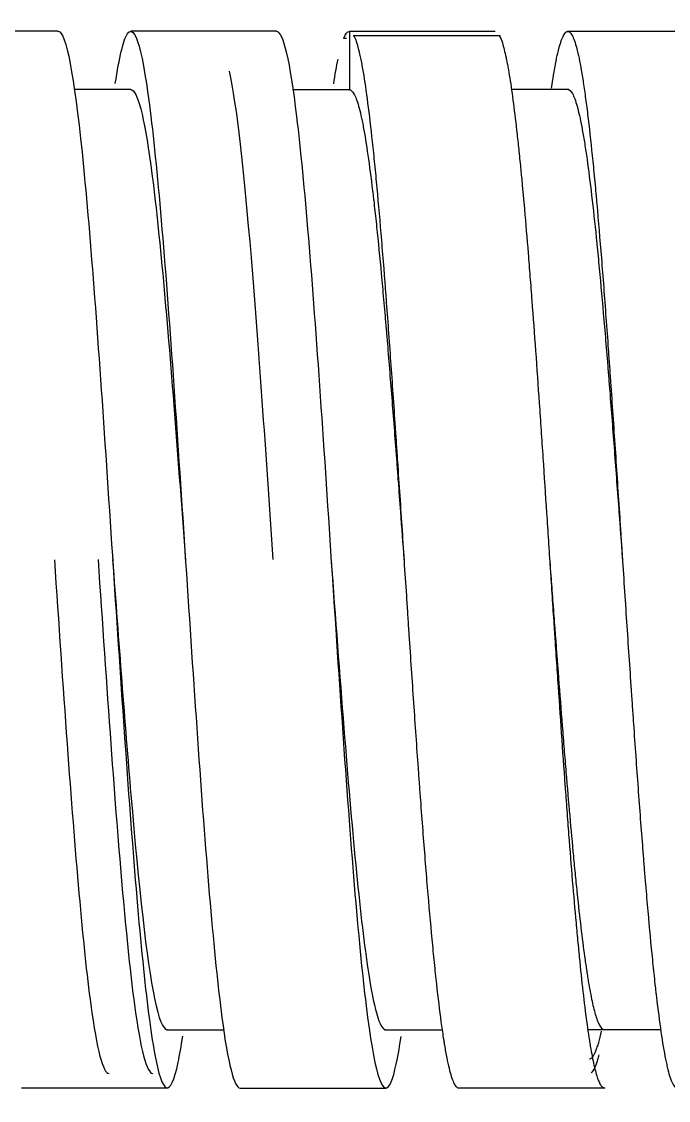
# Model space of a CAD drawing. Extents: x 1425 to 2779, y 0 to 992.
# Drawn here: x 1762.79 to 1771.67, y 749.79 to 764.59 of the extents above; entities that cross this region are included whole.
import ezdxf

# ---------------------------------------------------------------- set-up
doc = ezdxf.new("R2010")
doc.units = 0
doc.header["$LTSCALE"] = 10
doc.header["$MEASUREMENT"] = 0
doc.layers.add('1', color=7, linetype='CONTINUOUS')

msp = doc.modelspace()

# ---------------------------------------------------------------- linework, layer by layer
at = {"layer": '1', "color": 7, "linetype": 'Continuous', "lineweight": -3}
msp.add_line((1767.292, 763.659), (1766.51, 763.659), dxfattribs=at)
for points, knots in [([(1764.078, 763.745), (1764.133, 764.103), (1764.296, 764.799), (1764.567, 763.78), (1764.892, 759.632), (1765.217, 754.406), (1765.517, 750.734), (1765.709, 749.967), (1765.792, 749.964)], [0, 0, 0, 0, 0.095431, 0.285053, 0.474675, 0.664297, 0.853919, 1, 1, 1, 1]), ([(1763.291, 764.462), (1763.3, 764.462), (1763.416, 764.419), (1763.642, 763.032), (1763.967, 758.437), (1764.292, 753.296), (1764.617, 749.901), (1764.855, 749.8), (1764.984, 750.538), (1765.005, 750.678)], [0, 0, 0, 0, 0.014957, 0.204527, 0.394097, 0.583668, 0.773238, 0.962808, 1, 1, 1, 1]), ([(1766.29, 764.461), (1766.383, 764.461), (1766.583, 763.573), (1766.892, 759.632), (1767.217, 754.406), (1767.542, 750.43), (1767.804, 749.66), (1767.958, 750.372), (1768.004, 750.673)], [0, 0, 0, 0, 0.161173, 0.350813, 0.540452, 0.730091, 0.919731, 1, 1, 1, 1]), ([(1770.069, 763.683), (1770.087, 763.807), (1770.105, 763.917), (1770.133, 764.067), (1770.143, 764.117), (1770.164, 764.208), (1770.175, 764.248), (1770.191, 764.3), (1770.196, 764.316), (1770.207, 764.346), (1770.212, 764.36), (1770.228, 764.397), (1770.238, 764.416), (1770.27, 764.458), (1770.29, 764.466), (1770.322, 764.446), (1770.332, 764.435), (1770.348, 764.409), (1770.353, 764.4), (1770.361, 764.383), (1770.364, 764.377), (1770.369, 764.365), (1770.372, 764.358), (1770.395, 764.297), (1770.416, 764.223), (1770.458, 764.033), (1770.479, 763.918), (1770.505, 763.749), (1770.511, 763.714), (1770.521, 763.641), (1770.526, 763.603), (1770.542, 763.487), (1770.553, 763.405), (1770.584, 763.147), (1770.605, 762.959), (1770.636, 762.653), (1770.647, 762.546), (1770.663, 762.381), (1770.67, 762.297), (1770.678, 762.21), (1770.684, 762.151), (1770.686, 762.122), (1770.71, 761.856), (1770.731, 761.607), (1770.773, 761.087), (1770.794, 760.815), (1770.825, 760.39), (1770.836, 760.246), (1770.851, 760.024), (1770.857, 759.95), (1770.867, 759.801), (1770.873, 759.727), (1770.899, 759.351), (1770.92, 759.046), (1770.961, 758.426), (1770.982, 758.111), (1771.006, 757.751), (1771.009, 757.711), (1771.014, 757.631), (1771.022, 757.511), (1771.04, 757.231), (1771.056, 756.993), (1771.087, 756.518), (1771.108, 756.204), (1771.14, 755.735), (1771.15, 755.58), (1771.166, 755.347), (1771.171, 755.269), (1771.182, 755.116), (1771.187, 755.039), (1771.213, 754.66), (1771.234, 754.365), (1771.276, 753.793), (1771.297, 753.515), (1771.321, 753.213), (1771.323, 753.18), (1771.329, 753.113), (1771.331, 753.08), (1771.339, 752.982), (1771.344, 752.917), (1771.36, 752.725), (1771.371, 752.601), (1771.402, 752.241), (1771.423, 752.016), (1771.454, 751.7), (1771.465, 751.598), (1771.481, 751.451), (1771.486, 751.403), (1771.494, 751.332), (1771.496, 751.308), (1771.502, 751.262), (1771.504, 751.24), (1771.528, 751.038), (1771.549, 750.877), (1771.591, 750.592), (1771.611, 750.467), (1771.638, 750.336), (1771.643, 750.311), (1771.651, 750.275), (1771.654, 750.263), (1771.659, 750.241), (1771.661, 750.23), (1771.675, 750.177), (1771.685, 750.14), (1771.717, 750.046), (1771.737, 750.004), (1771.769, 749.972), (1771.779, 749.966), (1771.79, 749.965), (1771.791, 749.965), (1771.791, 749.965)], [0, 0, 0, 0, 0.031471, 0.031471, 0.049726, 0.049726, 0.067981, 0.067981, 0.077108, 0.077108, 0.086236, 0.086236, 0.104491, 0.104491, 0.141, 0.141, 0.159255, 0.159255, 0.168383, 0.168383, 0.172946, 0.172946, 0.17751, 0.17751, 0.21402, 0.21402, 0.250529, 0.250529, 0.259657, 0.259657, 0.268784, 0.268784, 0.287039, 0.287039, 0.323549, 0.323549, 0.341804, 0.341804, 0.350931, 0.355495, 0.355495, 0.360058, 0.360058, 0.396568, 0.396568, 0.433078, 0.433078, 0.451333, 0.451333, 0.46046, 0.46046, 0.469588, 0.469588, 0.506097, 0.506097, 0.542607, 0.542607, 0.547171, 0.547171, 0.551734, 0.560862, 0.579117, 0.579117, 0.615626, 0.615626, 0.633881, 0.633881, 0.643009, 0.643009, 0.652136, 0.652136, 0.688646, 0.688646, 0.725155, 0.725155, 0.729719, 0.729719, 0.734283, 0.734283, 0.74341, 0.74341, 0.761665, 0.761665, 0.798175, 0.798175, 0.816429, 0.816429, 0.825557, 0.825557, 0.830121, 0.830121, 0.834684, 0.834684, 0.871194, 0.871194, 0.907704, 0.907704, 0.916831, 0.916831, 0.921395, 0.921395, 0.925959, 0.925959, 0.944213, 0.944213, 0.980723, 0.980723, 0.998978, 0.998978, 1, 1, 1, 1]), ([(1767.355, 764.397), (1767.376, 764.356), (1767.397, 764.295), (1767.428, 764.171), (1767.438, 764.124), (1767.452, 764.059), (1767.454, 764.046), (1767.46, 764.018), (1767.467, 763.976), (1767.475, 763.932), (1767.502, 763.777), (1767.522, 763.635), (1767.564, 763.316), (1767.585, 763.139), (1767.611, 762.894), (1767.617, 762.844), (1767.627, 762.742), (1767.633, 762.69), (1767.648, 762.532), (1767.659, 762.423), (1767.69, 762.085), (1767.711, 761.846), (1767.742, 761.466), (1767.753, 761.336), (1767.769, 761.135), (1767.774, 761.068), (1767.785, 760.93), (1767.79, 760.861), (1767.816, 760.513), (1767.837, 760.227), (1767.879, 759.639), (1767.9, 759.337), (1767.926, 758.951), (1767.931, 758.873), (1767.939, 758.755), (1767.942, 758.716), (1767.947, 758.637), (1767.96, 758.441), (1767.984, 758.087), (1768.005, 757.771), (1768.026, 757.455), (1768.036, 757.297), (1768.057, 756.98), (1768.068, 756.821), (1768.083, 756.582), (1768.089, 756.503), (1768.099, 756.343), (1768.104, 756.264), (1768.131, 755.867), (1768.152, 755.556), (1768.193, 754.945), (1768.214, 754.645), (1768.241, 754.279), (1768.248, 754.169), (1768.256, 754.061), (1768.262, 753.988), (1768.264, 753.952), (1768.278, 753.774), (1768.288, 753.634), (1768.32, 753.224), (1768.34, 752.963), (1768.382, 752.467), (1768.403, 752.231), (1768.43, 751.952), (1768.435, 751.897), (1768.445, 751.79), (1768.451, 751.737), (1768.466, 751.583), (1768.477, 751.484), (1768.508, 751.201), (1768.529, 751.028), (1768.56, 750.796), (1768.571, 750.723), (1768.584, 750.637), (1768.587, 750.62), (1768.592, 750.587), (1768.6, 750.538), (1768.608, 750.492), (1768.634, 750.347), (1768.655, 750.251), (1768.697, 750.1), (1768.718, 750.045), (1768.744, 750.001), (1768.749, 749.994), (1768.76, 749.981), (1768.765, 749.976), (1768.778, 749.968), (1768.785, 749.966), (1768.792, 749.966)], [0, 0, 0, 0, 0.043353, 0.043353, 0.065248, 0.065248, 0.070722, 0.070722, 0.076195, 0.087143, 0.087143, 0.130933, 0.130933, 0.174724, 0.174724, 0.185672, 0.185672, 0.196619, 0.196619, 0.218514, 0.218514, 0.262305, 0.262305, 0.2842, 0.2842, 0.295148, 0.295148, 0.306095, 0.306095, 0.349886, 0.349886, 0.393676, 0.393676, 0.404624, 0.404624, 0.410098, 0.410098, 0.415572, 0.437467, 0.459362, 0.459362, 0.481257, 0.481257, 0.503153, 0.503153, 0.5141, 0.5141, 0.525048, 0.525048, 0.568838, 0.568838, 0.612629, 0.612629, 0.623576, 0.62905, 0.62905, 0.634524, 0.634524, 0.656419, 0.656419, 0.70021, 0.70021, 0.744, 0.744, 0.754948, 0.754948, 0.765896, 0.765896, 0.787791, 0.787791, 0.831581, 0.831581, 0.853477, 0.853477, 0.85895, 0.85895, 0.864424, 0.875372, 0.875372, 0.919162, 0.919162, 0.962953, 0.962953, 0.9739, 0.9739, 0.984848, 0.984848, 1, 1, 1, 1]), ([(1769.355, 764.397), (1769.368, 764.372), (1769.38, 764.34), (1769.409, 764.247), (1769.426, 764.18), (1769.445, 764.09), (1769.447, 764.079), (1769.452, 764.058), (1769.454, 764.047), (1769.46, 764.015), (1769.473, 763.947), (1769.486, 763.872), (1769.511, 763.714), (1769.544, 763.479), (1769.578, 763.199), (1769.599, 763.009), (1769.603, 762.97), (1769.612, 762.891), (1769.616, 762.851), (1769.629, 762.728), (1769.637, 762.644), (1769.663, 762.386), (1769.679, 762.204), (1769.713, 761.824), (1769.73, 761.624), (1769.755, 761.311), (1769.763, 761.204), (1769.776, 761.041), (1769.78, 760.986), (1769.789, 760.875), (1769.793, 760.819), (1769.814, 760.539), (1769.831, 760.31), (1769.865, 759.841), (1769.881, 759.602), (1769.907, 759.236), (1769.915, 759.113), (1769.928, 758.926), (1769.932, 758.863), (1769.94, 758.738), (1769.945, 758.674), (1769.966, 758.359), (1769.983, 758.106), (1770.016, 757.599), (1770.033, 757.344), (1770.067, 756.835), (1770.083, 756.579), (1770.105, 756.259), (1770.109, 756.195), (1770.117, 756.068), (1770.13, 755.878), (1770.143, 755.69), (1770.168, 755.317), (1770.185, 755.072), (1770.218, 754.591), (1770.235, 754.353), (1770.254, 754.091), (1770.256, 754.062), (1770.261, 754.004), (1770.263, 753.975), (1770.269, 753.888), (1770.282, 753.717), (1770.294, 753.55), (1770.32, 753.223), (1770.336, 753.013), (1770.37, 752.609), (1770.387, 752.415), (1770.408, 752.183), (1770.412, 752.137), (1770.421, 752.046), (1770.425, 752.001), (1770.438, 751.868), (1770.446, 751.782), (1770.471, 751.533), (1770.505, 751.223), (1770.538, 750.956), (1770.564, 750.773), (1770.572, 750.715), (1770.583, 750.645), (1770.585, 750.632), (1770.589, 750.605), (1770.596, 750.565), (1770.602, 750.527), (1770.623, 750.405), (1770.64, 750.322), (1770.673, 750.18), (1770.69, 750.123), (1770.715, 750.056), (1770.724, 750.037), (1770.736, 750.013), (1770.741, 750.006), (1770.747, 749.997), (1770.749, 749.994), (1770.753, 749.989), (1770.767, 749.973), (1770.781, 749.966), (1770.792, 749.966)], [0, 0, 0, 0, 0.026105, 0.026105, 0.061286, 0.061286, 0.065684, 0.065684, 0.070082, 0.070082, 0.078877, 0.096468, 0.096468, 0.131649, 0.166831, 0.166831, 0.175626, 0.175626, 0.184422, 0.184422, 0.202012, 0.202012, 0.237194, 0.237194, 0.272376, 0.272376, 0.289966, 0.289966, 0.298762, 0.298762, 0.307557, 0.307557, 0.342739, 0.342739, 0.37792, 0.37792, 0.395511, 0.395511, 0.404306, 0.404306, 0.413102, 0.413102, 0.448283, 0.448283, 0.483465, 0.483465, 0.518646, 0.518646, 0.527442, 0.527442, 0.536237, 0.553828, 0.553828, 0.589009, 0.589009, 0.624191, 0.624191, 0.628589, 0.628589, 0.632986, 0.632986, 0.641782, 0.659372, 0.659372, 0.694554, 0.694554, 0.729735, 0.729735, 0.738531, 0.738531, 0.747326, 0.747326, 0.764917, 0.764917, 0.800099, 0.83528, 0.83528, 0.852871, 0.852871, 0.857269, 0.857269, 0.861666, 0.870462, 0.870462, 0.905643, 0.905643, 0.940825, 0.940825, 0.958415, 0.958415, 0.967211, 0.967211, 0.971609, 0.971609, 0.976006, 1, 1, 1, 1]), ([(1765.642, 763.916), (1765.742, 763.457), (1765.942, 761.639), (1766.142, 758.687), (1766.242, 757.213)], [0, 0, 0, 0, 0.499888, 1, 1, 1, 1]), ([(1764.29, 763.661), (1764.382, 763.662), (1764.583, 762.872), (1764.833, 760.026), (1764.992, 757.885), (1765.042, 757.208)], [0, 0, 0, 0, 0.367646, 0.799982, 1, 1, 1, 1]), ([(1767.292, 763.659), (1767.313, 763.659), (1767.334, 763.641), (1767.377, 763.566), (1767.398, 763.51), (1767.43, 763.396), (1767.44, 763.354), (1767.454, 763.294), (1767.456, 763.282), (1767.462, 763.257), (1767.47, 763.218), (1767.478, 763.178), (1767.504, 763.037), (1767.525, 762.907), (1767.568, 762.615), (1767.589, 762.453), (1767.613, 762.252), (1767.616, 762.23), (1767.621, 762.184), (1767.629, 762.115), (1767.637, 762.044), (1767.653, 761.9), (1767.664, 761.801), (1767.695, 761.494), (1767.717, 761.277), (1767.748, 760.931), (1767.759, 760.813), (1767.775, 760.63), (1767.78, 760.568), (1767.791, 760.444), (1767.797, 760.381), (1767.823, 760.065), (1767.844, 759.805), (1767.887, 759.272), (1767.908, 758.998), (1767.935, 758.647), (1767.94, 758.576), (1767.951, 758.434), (1767.956, 758.363), (1767.972, 758.151), (1767.983, 758.009), (1768.009, 757.65), (1768.025, 757.433), (1768.042, 757.215)], [0, 0, 0, 0, 0.08502, 0.08502, 0.170039, 0.170039, 0.212549, 0.212549, 0.223176, 0.223176, 0.233804, 0.255059, 0.255059, 0.340078, 0.340078, 0.425098, 0.425098, 0.435725, 0.435725, 0.446353, 0.467608, 0.467608, 0.510117, 0.510117, 0.595137, 0.595137, 0.637647, 0.637647, 0.658902, 0.658902, 0.680156, 0.680156, 0.765176, 0.765176, 0.850196, 0.850196, 0.87145, 0.87145, 0.892705, 0.892705, 0.935215, 0.935215, 1, 1, 1, 1]), ([(1770.293, 763.661), (1770.314, 763.661), (1770.334, 763.643), (1770.36, 763.596), (1770.366, 763.585), (1770.376, 763.561), (1770.382, 763.548), (1770.398, 763.504), (1770.408, 763.471), (1770.44, 763.356), (1770.461, 763.262), (1770.493, 763.094), (1770.504, 763.033), (1770.52, 762.935), (1770.525, 762.902), (1770.536, 762.832), (1770.542, 762.797), (1770.568, 762.614), (1770.589, 762.452), (1770.632, 762.099), (1770.653, 761.907), (1770.677, 761.673), (1770.68, 761.647), (1770.685, 761.594), (1770.688, 761.567), (1770.696, 761.486), (1770.701, 761.432), (1770.717, 761.266), (1770.728, 761.153), (1770.76, 760.806), (1770.781, 760.564), (1770.813, 760.186), (1770.824, 760.058), (1770.837, 759.894), (1770.84, 759.861), (1770.845, 759.794), (1770.848, 759.761), (1770.856, 759.661), (1770.861, 759.594), (1770.888, 759.257), (1770.909, 758.984), (1770.951, 758.427), (1770.972, 758.144), (1770.999, 757.785), (1771.005, 757.713), (1771.015, 757.568), (1771.021, 757.495), (1771.031, 757.356), (1771.036, 757.289), (1771.041, 757.222)], [0, 0, 0, 0, 0.082892, 0.082892, 0.104256, 0.104256, 0.12562, 0.12562, 0.168348, 0.168348, 0.253803, 0.253803, 0.296531, 0.296531, 0.317895, 0.317895, 0.339259, 0.339259, 0.424714, 0.424714, 0.510169, 0.510169, 0.520851, 0.520851, 0.531533, 0.531533, 0.552897, 0.552897, 0.595625, 0.595625, 0.68108, 0.68108, 0.723808, 0.723808, 0.73449, 0.73449, 0.745172, 0.745172, 0.766536, 0.766536, 0.851991, 0.851991, 0.937447, 0.937447, 0.958811, 0.958811, 0.980174, 0.980174, 1, 1, 1, 1]), ([(1763.242, 757.212), (1763.3, 756.35), (1763.467, 753.888), (1763.717, 750.908), (1763.909, 750.164), (1763.993, 750.164)], [0, 0, 0, 0, 0.232829, 0.665344, 1, 1, 1, 1]), ([(1763.841, 757.216), (1763.9, 756.353), (1764.067, 753.889), (1764.317, 750.91), (1764.509, 750.165), (1764.593, 750.164)], [0, 0, 0, 0, 0.233294, 0.665899, 1, 1, 1, 1]), ([(1764.041, 757.217), (1764.125, 756.091), (1764.317, 753.497), (1764.567, 751.173), (1764.733, 750.767), (1764.792, 750.766)], [0, 0, 0, 0, 0.333681, 0.766916, 1, 1, 1, 1]), ([(1767.042, 757.208), (1767.1, 756.421), (1767.267, 754.17), (1767.517, 751.447), (1767.709, 750.765), (1767.793, 750.764)], [0, 0, 0, 0, 0.232656, 0.665621, 1, 1, 1, 1]), ([(1770.042, 757.204), (1770.048, 757.123), (1770.054, 757.042), (1770.065, 756.903), (1770.069, 756.845), (1770.078, 756.729), (1770.082, 756.671), (1770.095, 756.497), (1770.103, 756.382), (1770.129, 756.04), (1770.146, 755.815), (1770.18, 755.37), (1770.197, 755.15), (1770.218, 754.88), (1770.223, 754.826), (1770.231, 754.718), (1770.236, 754.665), (1770.248, 754.505), (1770.257, 754.4), (1770.283, 754.091), (1770.3, 753.892), (1770.334, 753.507), (1770.351, 753.322), (1770.376, 753.054), (1770.385, 752.966), (1770.398, 752.837), (1770.402, 752.795), (1770.411, 752.711), (1770.415, 752.67), (1770.436, 752.466), (1770.47, 752.161), (1770.504, 751.893), (1770.53, 751.707), (1770.539, 751.648), (1770.551, 751.562), (1770.556, 751.534), (1770.564, 751.48), (1770.586, 751.347), (1770.607, 751.234), (1770.641, 751.076), (1770.658, 751.01), (1770.684, 750.927), (1770.692, 750.902), (1770.705, 750.87), (1770.709, 750.86), (1770.718, 750.841), (1770.722, 750.833), (1770.744, 750.793), (1770.761, 750.775), (1770.783, 750.766), (1770.787, 750.765), (1770.792, 750.765)], [0, 0, 0, 0, 0.024057, 0.024057, 0.041143, 0.041143, 0.058229, 0.058229, 0.0924, 0.0924, 0.160744, 0.160744, 0.229087, 0.229087, 0.246173, 0.246173, 0.263259, 0.263259, 0.29743, 0.29743, 0.365774, 0.365774, 0.434117, 0.434117, 0.468289, 0.468289, 0.485375, 0.485375, 0.502461, 0.502461, 0.570804, 0.639147, 0.639147, 0.673319, 0.673319, 0.690405, 0.690405, 0.707491, 0.775834, 0.775834, 0.844177, 0.844177, 0.878349, 0.878349, 0.895435, 0.895435, 0.912521, 0.912521, 0.980864, 0.980864, 1, 1, 1, 1]), ([(1770.591, 750.366), (1770.595, 750.366), (1770.612, 750.369), (1770.64, 750.395), (1770.665, 750.444), (1770.684, 750.491), (1770.69, 750.508), (1770.699, 750.537), (1770.703, 750.547), (1770.709, 750.568), (1770.724, 750.623), (1770.74, 750.687), (1770.752, 750.746)], [0, 0, 0, 0, 0.074928, 0.306196, 0.537464, 0.537464, 0.653098, 0.653098, 0.710915, 0.710915, 0.768732, 1, 1, 1, 1]), ([(1770.614, 750.174), (1770.619, 750.178), (1770.636, 750.193), (1770.653, 750.222), (1770.672, 750.263), (1770.681, 750.287), (1770.69, 750.314), (1770.697, 750.334), (1770.7, 750.344), (1770.709, 750.375), (1770.715, 750.397), (1770.721, 750.421)], [0, 0, 0, 0, 0.13491, 0.482615, 0.482615, 0.656468, 0.743394, 0.743394, 0.83032, 0.83032, 1, 1, 1, 1])]:
    msp.add_open_spline(points, degree=3, knots=knots, dxfattribs=at)
for points, degree in [([(1763.291, 764.462), (1762.291, 764.462), (1761.291, 764.462)], 2), ([(1766.291, 764.461), (1765.291, 764.461), (1764.291, 764.461)], 2), ([(1767.214, 764.365), (1767.24, 764.428), (1767.266, 764.459), (1767.292, 764.458)], 3), ([(1767.292, 764.462), (1767.292, 764.196), (1767.292, 763.929), (1767.292, 763.662)], 3), ([(1769.292, 764.459), (1768.625, 764.459), (1767.958, 764.459), (1767.292, 764.459)], 3), ([(1772.304, 764.459), (1771.292, 764.459), (1770.28, 764.459)], 2), ([(1767.253, 764.364), (1767.233, 764.364), (1767.213, 764.364)], 2), ([(1769.368, 764.397), (1768.355, 764.397), (1767.343, 764.397)], 2), ([(1767.077, 763.739), (1767.096, 763.868), (1767.116, 763.982), (1767.136, 764.077)], 3), ([(1764.291, 763.661), (1763.903, 763.661), (1763.516, 763.661)], 2), ([(1770.304, 763.661), (1769.91, 763.661), (1769.516, 763.661)], 2), ([(1764.783, 750.764), (1765.175, 750.764), (1765.567, 750.764)], 2), ([(1767.775, 750.764), (1768.171, 750.764), (1768.567, 750.764)], 2), ([(1770.567, 750.766), (1771.066, 750.766), (1771.566, 750.766)], 2), ([(1762.792, 749.967), (1763.792, 749.967), (1764.792, 749.967)], 2), ([(1765.792, 749.964), (1766.792, 749.964), (1767.792, 749.964)], 2), ([(1768.78, 749.966), (1769.792, 749.966), (1770.805, 749.966)], 2)]:
    msp.add_open_spline(points, degree=degree, dxfattribs=at)

doc.saveas('drawing.dxf')
